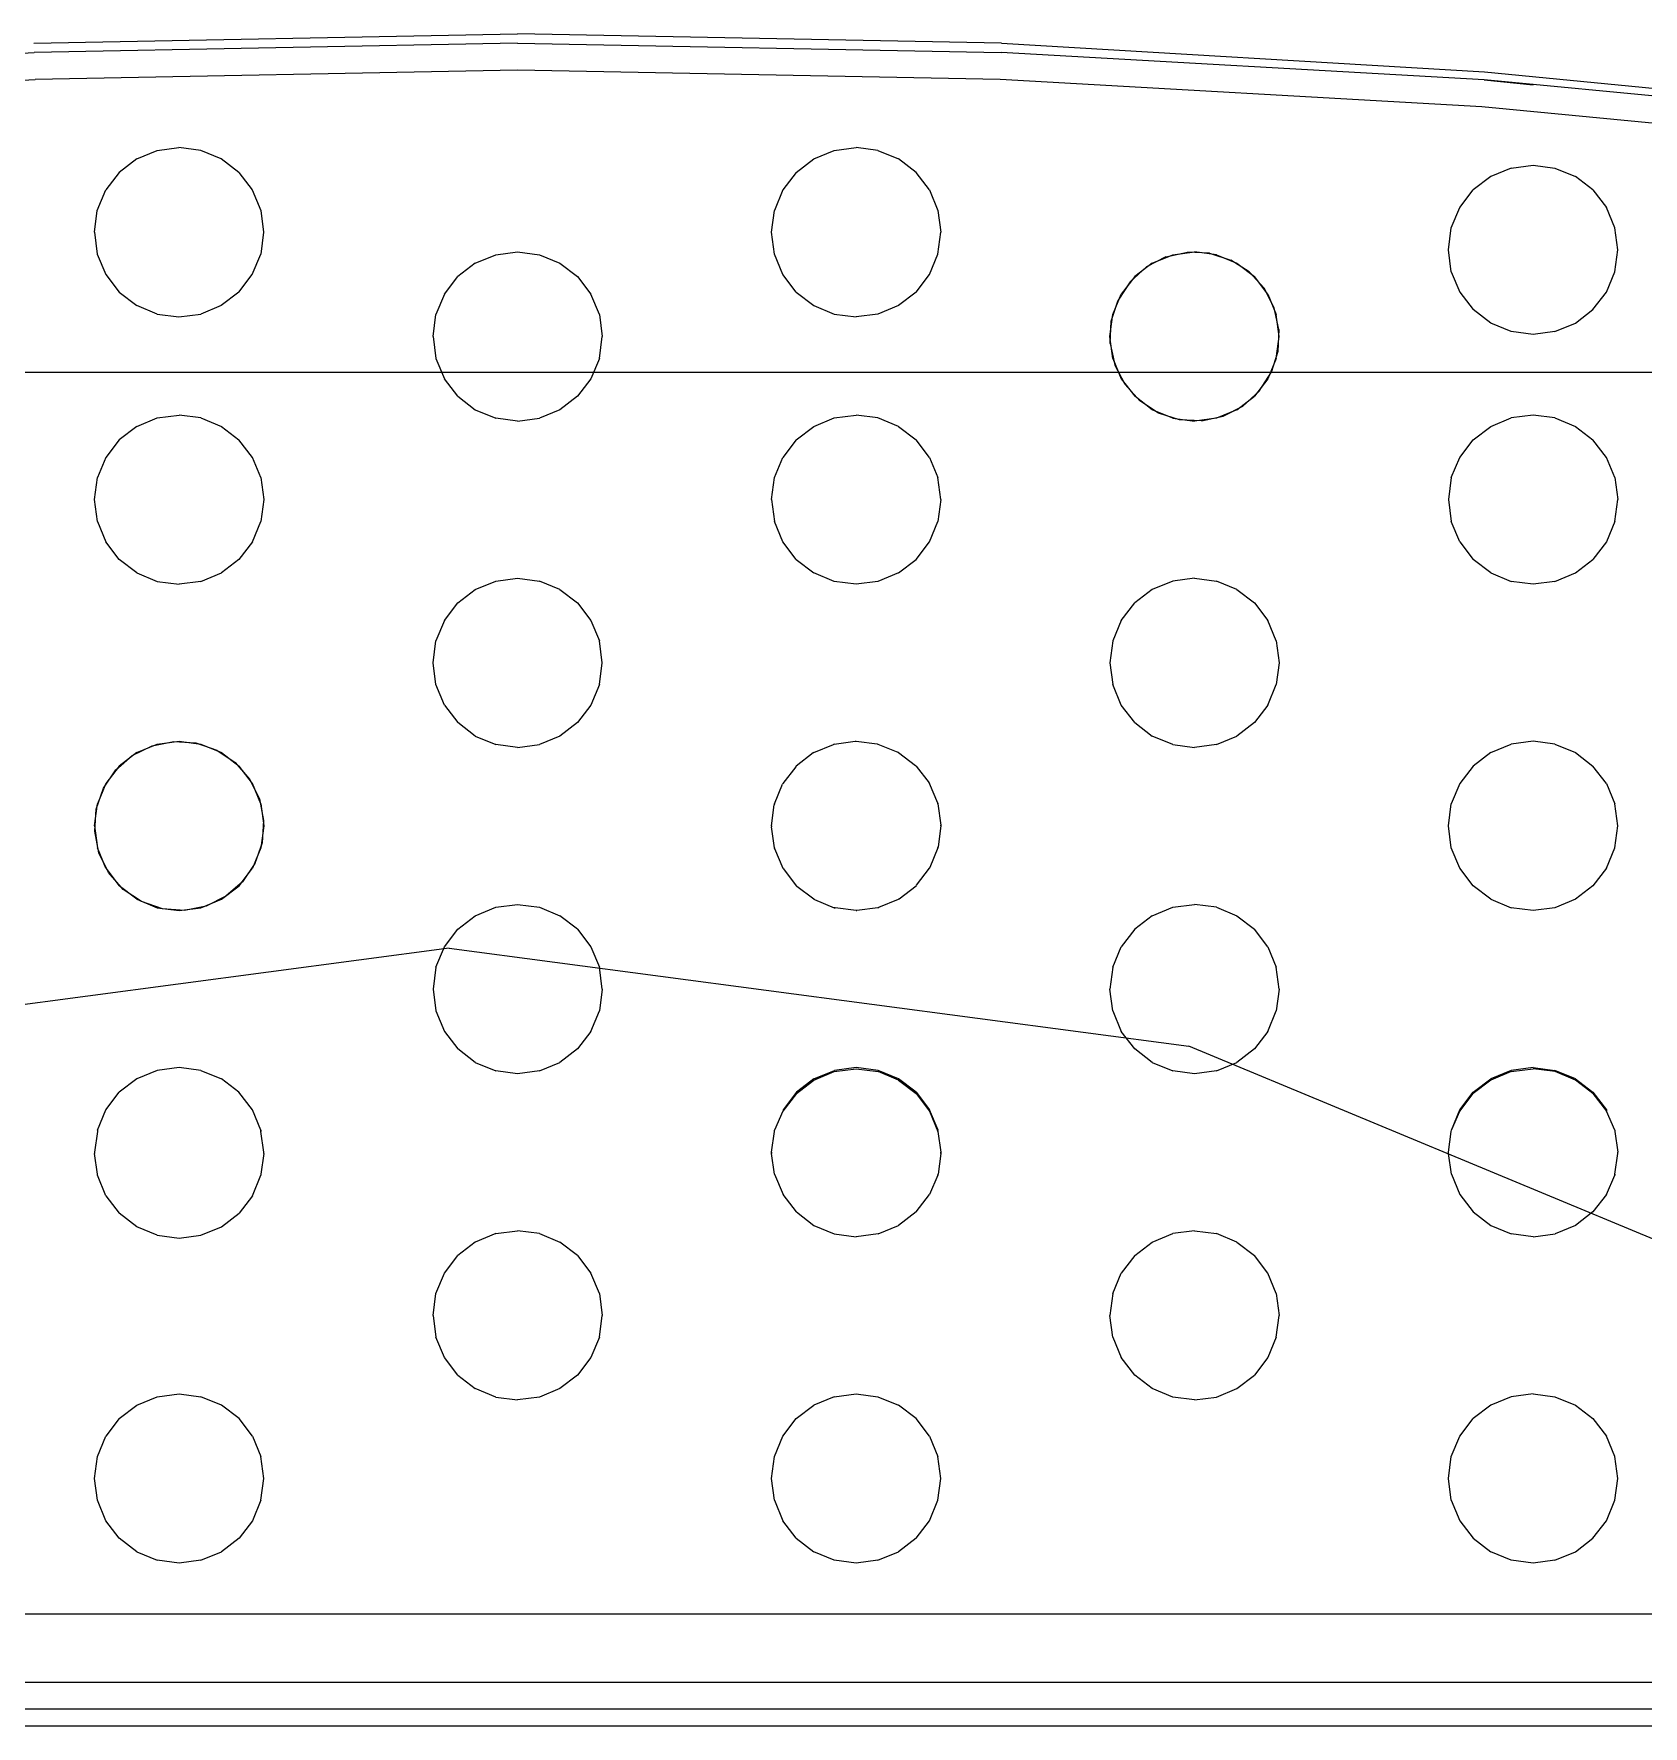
# Model space of a CAD drawing. Header units: inches. Extents: x 0 to 54693, y 0 to 31146.
# Drawn here: x 14880.1 to 14975.2, y 15068.3 to 15168.3 of the extents above; entities that cross this region are included whole.
import ezdxf

# ---------------------------------------------------------------- set-up
doc = ezdxf.new("R2010")
doc.units = ezdxf.units.IN
doc.header["$MEASUREMENT"] = 0
doc.layers.add('Added', color=3, linetype='Continuous')

msp = doc.modelspace()

# ---------------------------------------------------------------- linework, layer by layer
at = {"layer": 'Added', "linetype": 'Continuous', "lineweight": -2, "ltscale": 0.18}
for p, q in [((14880.14, 15167.77), (14908.73, 15168.32)), ((14937.32, 15167.77), (14908.73, 15168.32)), ((14851.63, 15165.6), (14880.16, 15167.22)), ((14908.73, 15167.77), (14880.16, 15167.22)), ((14908.73, 15167.77), (14937.3, 15167.22)), ((14965.84, 15165.6), (14937.3, 15167.22)), ((14937.32, 15167.77), (14965.86, 15166.09)), ((14908.73, 15166.17), (14880.22, 15165.63)), ((14937.24, 15165.63), (14908.73, 15166.17)), ((14965.86, 15166.09), (14994.32, 15163.31)), ((14851.75, 15164.01), (14880.22, 15165.63)), ((14965.71, 15164.01), (14937.24, 15165.63)), ((14965.84, 15165.6), (14968.73, 15165.32)), ((14994.28, 15162.89), (14965.84, 15165.6)), ((14994.1, 15161.31), (14965.71, 15164.01)), ((14886.22, 15160.93), (14887.43, 15161.43)), ((14887.43, 15161.43), (14888.72, 15161.6)), ((14890.02, 15161.43), (14888.72, 15161.6)), ((14891.22, 15160.93), (14890.02, 15161.43)), ((14926.23, 15160.93), (14927.44, 15161.43)), ((14927.44, 15161.43), (14928.73, 15161.6)), ((14930.02, 15161.43), (14928.73, 15161.6)), ((14930.02, 15161.43), (14931.23, 15160.93)), ((14885.19, 15160.13), (14884.39, 15159.1)), ((14886.22, 15160.93), (14885.19, 15160.13)), ((14892.26, 15160.13), (14891.22, 15160.93)), ((14892.26, 15160.13), (14893.05, 15159.1)), ((14925.19, 15160.13), (14924.4, 15159.1)), ((14925.19, 15160.13), (14926.23, 15160.93)), ((14932.27, 15160.13), (14931.23, 15160.93)), ((14933.06, 15159.1), (14932.27, 15160.13)), ((14967.44, 15160.39), (14966.23, 15159.89)), ((14967.44, 15160.39), (14968.73, 15160.56)), ((14968.73, 15160.56), (14970.02, 15160.39)), ((14970.02, 15160.39), (14971.23, 15159.89)), ((14883.89, 15157.89), (14884.39, 15159.1)), ((14893.05, 15159.1), (14893.55, 15157.89)), ((14924.4, 15159.1), (14923.9, 15157.89)), ((14933.06, 15159.1), (14933.56, 15157.89)), ((14964.4, 15158.06), (14965.19, 15159.1)), ((14966.23, 15159.89), (14965.19, 15159.1)), ((14972.27, 15159.1), (14971.23, 15159.89)), ((14972.27, 15159.1), (14973.06, 15158.06)), ((14963.9, 15156.86), (14964.4, 15158.06)), ((14973.56, 15156.86), (14973.06, 15158.06)), ((14883.72, 15156.6), (14883.89, 15157.89)), ((14893.55, 15157.89), (14893.72, 15156.6)), ((14923.73, 15156.6), (14923.9, 15157.89)), ((14933.56, 15157.89), (14933.73, 15156.6)), ((14883.72, 15156.6), (14883.89, 15155.3)), ((14893.72, 15156.6), (14893.55, 15155.3)), ((14923.9, 15155.3), (14923.73, 15156.6)), ((14933.56, 15155.3), (14933.73, 15156.6)), ((14963.73, 15155.56), (14963.9, 15156.86)), ((14973.73, 15155.56), (14973.56, 15156.86)), ((14883.89, 15155.3), (14884.39, 15154.1)), ((14893.05, 15154.1), (14893.55, 15155.3)), ((14906.23, 15154.77), (14907.44, 15155.27)), ((14907.44, 15155.27), (14908.73, 15155.44)), ((14908.73, 15155.44), (14910.02, 15155.27)), ((14910.02, 15155.27), (14911.23, 15154.77)), ((14924.4, 15154.1), (14923.9, 15155.3)), ((14933.06, 15154.1), (14933.56, 15155.3)), ((14947.04, 15155.15), (14945.88, 15154.55)), ((14946.23, 15154.77), (14947.44, 15155.27)), ((14947.04, 15155.15), (14948.32, 15155.43)), ((14947.44, 15155.27), (14948.73, 15155.44)), ((14949.62, 15155.36), (14948.32, 15155.43)), ((14950.02, 15155.27), (14948.73, 15155.44)), ((14949.62, 15155.36), (14950.87, 15154.96)), ((14950.02, 15155.27), (14951.23, 15154.77)), ((14963.9, 15154.27), (14963.73, 15155.56)), ((14973.56, 15154.27), (14973.73, 15155.56)), ((14884.39, 15154.1), (14885.19, 15153.06)), ((14892.26, 15153.06), (14893.05, 15154.1)), ((14906.23, 15154.77), (14905.19, 15153.98)), ((14911.23, 15154.77), (14912.27, 15153.98)), ((14925.19, 15153.06), (14924.4, 15154.1)), ((14932.27, 15153.06), (14933.06, 15154.1)), ((14944.92, 15153.68), (14945.88, 15154.55)), ((14946.23, 15154.77), (14945.19, 15153.98)), ((14951.96, 15154.26), (14950.87, 15154.96)), ((14951.23, 15154.77), (14952.27, 15153.98)), ((14952.84, 15153.29), (14951.96, 15154.26)), ((14963.9, 15154.27), (14964.4, 15153.06)), ((14973.06, 15153.06), (14973.56, 15154.27)), ((14885.19, 15153.06), (14886.22, 15152.27)), ((14892.26, 15153.06), (14891.22, 15152.27)), ((14904.4, 15152.94), (14905.19, 15153.98)), ((14912.27, 15153.98), (14913.06, 15152.94)), ((14925.19, 15153.06), (14926.23, 15152.27)), ((14932.27, 15153.06), (14931.23, 15152.27)), ((14944.92, 15153.68), (14944.21, 15152.58)), ((14945.19, 15153.98), (14944.4, 15152.94)), ((14953.06, 15152.94), (14952.27, 15153.98)), ((14953.44, 15152.13), (14952.84, 15153.29)), ((14964.4, 15153.06), (14965.19, 15152.03)), ((14972.27, 15152.03), (14973.06, 15153.06)), ((14887.43, 15151.77), (14886.22, 15152.27)), ((14891.22, 15152.27), (14890.02, 15151.77)), ((14904.4, 15152.94), (14903.9, 15151.74)), ((14913.56, 15151.74), (14913.06, 15152.94)), ((14926.23, 15152.27), (14927.44, 15151.77)), ((14931.23, 15152.27), (14930.02, 15151.77)), ((14943.81, 15151.34), (14944.21, 15152.58)), ((14943.9, 15151.74), (14944.4, 15152.94)), ((14953.06, 15152.94), (14953.56, 15151.74)), ((14953.71, 15150.85), (14953.44, 15152.13)), ((14966.23, 15151.23), (14965.19, 15152.03)), ((14971.23, 15151.23), (14972.27, 15152.03)), ((14887.43, 15151.77), (14888.72, 15151.6)), ((14888.72, 15151.6), (14890.02, 15151.77)), ((14903.73, 15150.44), (14903.9, 15151.74)), ((14913.56, 15151.74), (14913.73, 15150.44)), ((14927.44, 15151.77), (14928.73, 15151.6)), ((14930.02, 15151.77), (14928.73, 15151.6)), ((14943.73, 15150.44), (14943.9, 15151.74)), ((14943.75, 15150.03), (14943.81, 15151.34)), ((14953.73, 15150.44), (14953.56, 15151.74)), ((14967.44, 15150.73), (14966.23, 15151.23)), ((14970.02, 15150.73), (14971.23, 15151.23)), ((14903.73, 15150.44), (14903.9, 15149.15)), ((14913.56, 15149.15), (14913.73, 15150.44)), ((14943.9, 15149.15), (14943.73, 15150.44)), ((14943.75, 15150.03), (14944.02, 15148.76)), ((14953.56, 15149.15), (14953.73, 15150.44)), ((14953.71, 15150.85), (14953.65, 15149.55)), ((14968.73, 15150.56), (14967.44, 15150.73)), ((14970.02, 15150.73), (14968.73, 15150.56)), ((14903.9, 15149.15), (14904.4, 15147.94)), ((14913.56, 15149.15), (14913.06, 15147.94)), ((14943.9, 15149.15), (14944.4, 15147.94)), ((14953.56, 15149.15), (14953.06, 15147.94)), ((14953.65, 15149.55), (14953.25, 15148.31)), ((15108.73, 15148.32), (14708.73, 15148.32)), ((14944.62, 15147.6), (14944.02, 15148.76)), ((14952.54, 15147.21), (14953.25, 15148.31)), ((14905.19, 15146.91), (14904.4, 15147.94)), ((14913.06, 15147.94), (14912.27, 15146.91)), ((14944.4, 15147.94), (14945.19, 15146.91)), ((14945.5, 15146.63), (14944.62, 15147.6)), ((14951.58, 15146.33), (14952.54, 15147.21)), ((14953.06, 15147.94), (14952.27, 15146.91)), ((14905.19, 15146.91), (14906.23, 15146.11)), ((14906.23, 15146.11), (14907.44, 15145.61)), ((14911.23, 15146.11), (14910.02, 15145.61)), ((14912.27, 15146.91), (14911.23, 15146.11)), ((14946.23, 15146.11), (14945.19, 15146.91)), ((14946.6, 15145.92), (14945.5, 15146.63)), ((14947.44, 15145.61), (14946.23, 15146.11)), ((14951.23, 15146.11), (14950.02, 15145.61)), ((14950.42, 15145.74), (14951.58, 15146.33)), ((14951.23, 15146.11), (14952.27, 15146.91)), ((14886.23, 15145.13), (14885.19, 15144.34)), ((14886.23, 15145.13), (14887.43, 15145.63)), ((14887.43, 15145.63), (14888.73, 15145.8)), ((14890.02, 15145.63), (14888.73, 15145.8)), ((14890.02, 15145.63), (14891.23, 15145.13)), ((14891.23, 15145.13), (14892.26, 15144.34)), ((14908.73, 15145.44), (14907.44, 15145.61)), ((14908.73, 15145.44), (14910.02, 15145.61)), ((14925.19, 15144.34), (14926.23, 15145.13)), ((14926.23, 15145.13), (14927.44, 15145.63)), ((14927.44, 15145.63), (14928.73, 15145.8)), ((14930.02, 15145.63), (14928.73, 15145.8)), ((14931.23, 15145.13), (14930.02, 15145.63)), ((14931.23, 15145.13), (14932.27, 15144.34)), ((14947.84, 15145.52), (14946.6, 15145.92)), ((14947.44, 15145.61), (14948.73, 15145.44)), ((14949.14, 15145.46), (14947.84, 15145.52)), ((14950.02, 15145.61), (14948.73, 15145.44)), ((14949.14, 15145.46), (14950.42, 15145.74)), ((14965.19, 15144.34), (14966.23, 15145.13)), ((14966.23, 15145.13), (14967.44, 15145.63)), ((14968.73, 15145.8), (14967.44, 15145.63)), ((14970.02, 15145.63), (14968.73, 15145.8)), ((14970.02, 15145.63), (14971.23, 15145.13)), ((14971.23, 15145.13), (14972.27, 15144.34)), ((14885.19, 15144.34), (14884.4, 15143.3)), ((14893.06, 15143.3), (14892.26, 15144.34)), ((14925.19, 15144.34), (14924.4, 15143.3)), ((14933.06, 15143.3), (14932.27, 15144.34)), ((14964.4, 15143.3), (14965.19, 15144.34)), ((14973.06, 15143.3), (14972.27, 15144.34)), ((14884.4, 15143.3), (14883.9, 15142.1)), ((14893.56, 15142.1), (14893.06, 15143.3)), ((14923.9, 15142.1), (14924.4, 15143.3)), ((14933.06, 15143.3), (14933.56, 15142.1)), ((14963.9, 15142.1), (14964.4, 15143.3)), ((14973.56, 15142.1), (14973.06, 15143.3)), ((14883.73, 15140.8), (14883.9, 15142.1)), ((14893.56, 15142.1), (14893.73, 15140.8)), ((14923.73, 15140.8), (14923.9, 15142.1)), ((14933.73, 15140.8), (14933.56, 15142.1)), ((14963.9, 15142.1), (14963.73, 15140.8)), ((14973.56, 15142.1), (14973.73, 15140.8)), ((14883.9, 15139.51), (14883.73, 15140.8)), ((14893.73, 15140.8), (14893.56, 15139.51)), ((14923.73, 15140.8), (14923.9, 15139.51)), ((14933.73, 15140.8), (14933.56, 15139.51)), ((14963.73, 15140.8), (14963.9, 15139.51)), ((14973.56, 15139.51), (14973.73, 15140.8)), ((14883.9, 15139.51), (14884.4, 15138.3)), ((14893.06, 15138.3), (14893.56, 15139.51)), ((14924.4, 15138.3), (14923.9, 15139.51)), ((14933.06, 15138.3), (14933.56, 15139.51)), ((14964.4, 15138.3), (14963.9, 15139.51)), ((14973.56, 15139.51), (14973.06, 15138.3)), ((14885.19, 15137.27), (14884.4, 15138.3)), ((14893.06, 15138.3), (14892.26, 15137.27)), ((14925.19, 15137.27), (14924.4, 15138.3)), ((14932.27, 15137.27), (14933.06, 15138.3)), ((14964.4, 15138.3), (14965.19, 15137.27)), ((14973.06, 15138.3), (14972.27, 15137.27)), ((14886.23, 15136.47), (14885.19, 15137.27)), ((14892.26, 15137.27), (14891.23, 15136.47)), ((14925.19, 15137.27), (14926.23, 15136.47)), ((14931.23, 15136.47), (14932.27, 15137.27)), ((14966.23, 15136.47), (14965.19, 15137.27)), ((14971.23, 15136.47), (14972.27, 15137.27)), ((14886.23, 15136.47), (14887.43, 15135.97)), ((14890.02, 15135.97), (14891.23, 15136.47)), ((14907.44, 15135.99), (14908.73, 15136.16)), ((14908.73, 15136.16), (14910.02, 15135.99)), ((14927.44, 15135.97), (14926.23, 15136.47)), ((14931.23, 15136.47), (14930.02, 15135.97)), ((14948.73, 15136.16), (14947.44, 15135.99)), ((14948.73, 15136.16), (14950.02, 15135.99)), ((14966.23, 15136.47), (14967.44, 15135.97)), ((14970.02, 15135.97), (14971.23, 15136.47)), ((14887.43, 15135.97), (14888.73, 15135.8)), ((14890.02, 15135.97), (14888.73, 15135.8)), ((14905.19, 15134.7), (14906.23, 15135.49)), ((14906.23, 15135.49), (14907.44, 15135.99)), ((14911.23, 15135.49), (14910.02, 15135.99)), ((14911.23, 15135.49), (14912.27, 15134.7)), ((14928.73, 15135.8), (14927.44, 15135.97)), ((14930.02, 15135.97), (14928.73, 15135.8)), ((14946.23, 15135.49), (14945.19, 15134.7)), ((14947.44, 15135.99), (14946.23, 15135.49)), ((14951.23, 15135.49), (14950.02, 15135.99)), ((14951.23, 15135.49), (14952.27, 15134.7)), ((14968.73, 15135.8), (14967.44, 15135.97)), ((14970.02, 15135.97), (14968.73, 15135.8)), ((14904.4, 15133.66), (14905.19, 15134.7)), ((14912.27, 15134.7), (14913.06, 15133.66)), ((14944.4, 15133.66), (14945.19, 15134.7)), ((14952.27, 15134.7), (14953.06, 15133.66)), ((14904.4, 15133.66), (14903.9, 15132.46)), ((14913.06, 15133.66), (14913.56, 15132.46)), ((14944.4, 15133.66), (14943.9, 15132.46)), ((14953.56, 15132.46), (14953.06, 15133.66)), ((14903.73, 15131.16), (14903.9, 15132.46)), ((14913.73, 15131.16), (14913.56, 15132.46)), ((14943.9, 15132.46), (14943.73, 15131.16)), ((14953.56, 15132.46), (14953.73, 15131.16)), ((14903.9, 15129.87), (14903.73, 15131.16)), ((14913.56, 15129.87), (14913.73, 15131.16)), ((14943.73, 15131.16), (14943.9, 15129.87)), ((14953.73, 15131.16), (14953.56, 15129.87)), ((14904.4, 15128.66), (14903.9, 15129.87)), ((14913.56, 15129.87), (14913.06, 15128.66)), ((14944.4, 15128.66), (14943.9, 15129.87)), ((14953.06, 15128.66), (14953.56, 15129.87)), ((14904.4, 15128.66), (14905.19, 15127.63)), ((14913.06, 15128.66), (14912.27, 15127.63)), ((14945.19, 15127.63), (14944.4, 15128.66)), ((14953.06, 15128.66), (14952.27, 15127.63)), ((14906.23, 15126.83), (14905.19, 15127.63)), ((14912.27, 15127.63), (14911.23, 15126.83)), ((14945.19, 15127.63), (14946.23, 15126.83)), ((14952.27, 15127.63), (14951.23, 15126.83)), ((14885.96, 15125.69), (14887.13, 15126.26)), ((14886.23, 15125.85), (14887.44, 15126.35)), ((14887.13, 15126.26), (14888.41, 15126.51)), ((14887.44, 15126.35), (14888.73, 15126.52)), ((14888.41, 15126.51), (14889.72, 15126.43)), ((14888.73, 15126.52), (14890.02, 15126.35)), ((14889.72, 15126.43), (14890.95, 15126)), ((14890.02, 15126.35), (14891.23, 15125.85)), ((14890.95, 15126), (14892.04, 15125.27)), ((14906.23, 15126.83), (14907.44, 15126.33)), ((14908.73, 15126.16), (14907.44, 15126.33)), ((14908.73, 15126.16), (14910.02, 15126.33)), ((14911.23, 15126.83), (14910.02, 15126.33)), ((14926.23, 15125.85), (14927.39, 15126.34)), ((14927.44, 15126.35), (14927.39, 15126.34)), ((14927.39, 15126.34), (14927.44, 15126.35)), ((14927.44, 15126.35), (14928.68, 15126.52)), ((14928.68, 15126.52), (14928.73, 15126.52)), ((14928.73, 15126.52), (14929.98, 15126.37)), ((14929.98, 15126.37), (14930.02, 15126.35)), ((14930.02, 15126.35), (14931.19, 15125.88)), ((14947.44, 15126.33), (14946.23, 15126.83)), ((14947.44, 15126.33), (14948.73, 15126.16)), ((14950.02, 15126.33), (14948.73, 15126.16)), ((14950.02, 15126.33), (14951.23, 15126.83)), ((14966.23, 15125.85), (14967.44, 15126.35)), ((14968.73, 15126.52), (14967.44, 15126.35)), ((14970.02, 15126.35), (14968.73, 15126.52)), ((14970.02, 15126.35), (14971.23, 15125.85)), ((14885.19, 15125.06), (14884.4, 15124.02)), ((14884.98, 15124.83), (14885.96, 15125.69)), ((14886.23, 15125.85), (14885.19, 15125.06)), ((14891.23, 15125.85), (14892.27, 15125.06)), ((14892.04, 15125.27), (14892.89, 15124.29)), ((14893.06, 15124.02), (14892.27, 15125.06)), ((14925.16, 15125.02), (14924.4, 15124.02)), ((14925.19, 15125.06), (14925.16, 15125.02)), ((14925.16, 15125.02), (14925.19, 15125.06)), ((14926.19, 15125.83), (14925.19, 15125.06)), ((14926.23, 15125.85), (14926.19, 15125.83)), ((14931.23, 15125.85), (14931.19, 15125.88)), ((14931.19, 15125.88), (14931.23, 15125.85)), ((14931.23, 15125.85), (14932.23, 15125.1)), ((14932.27, 15125.06), (14932.23, 15125.1)), ((14932.23, 15125.1), (14932.27, 15125.06)), ((14932.27, 15125.06), (14933.04, 15124.07)), ((14965.19, 15125.06), (14964.4, 15124.02)), ((14966.23, 15125.85), (14965.19, 15125.06)), ((14971.23, 15125.85), (14972.27, 15125.06)), ((14973.06, 15124.02), (14972.27, 15125.06)), ((14884.4, 15124.02), (14883.9, 15122.82)), ((14884.25, 15123.75), (14884.98, 15124.83)), ((14892.89, 15124.29), (14893.47, 15123.12)), ((14893.56, 15122.82), (14893.06, 15124.02)), ((14924.4, 15124.02), (14924.38, 15123.98)), ((14933.04, 15124.07), (14933.06, 15124.02)), ((14933.55, 15122.87), (14933.06, 15124.02)), ((14964.4, 15124.02), (14963.9, 15122.82)), ((14973.06, 15124.02), (14973.56, 15122.82)), ((14883.83, 15122.51), (14884.25, 15123.75)), ((14893.47, 15123.12), (14893.72, 15121.84)), ((14923.9, 15122.82), (14924.38, 15123.98)), ((14883.73, 15121.52), (14883.9, 15122.82)), ((14883.74, 15121.21), (14883.83, 15122.51)), ((14893.56, 15122.82), (14893.73, 15121.52)), ((14923.73, 15121.52), (14923.89, 15122.77)), ((14923.9, 15122.82), (14923.89, 15122.77)), ((14933.56, 15122.82), (14933.55, 15122.87)), ((14933.55, 15122.87), (14933.56, 15122.82)), ((14933.56, 15122.82), (14933.73, 15121.57)), ((14963.73, 15121.52), (14963.9, 15122.82)), ((14973.73, 15121.52), (14973.56, 15122.82)), ((14883.73, 15121.52), (14883.9, 15120.23)), ((14883.99, 15119.93), (14883.74, 15121.21)), ((14893.73, 15121.52), (14893.56, 15120.23)), ((14893.72, 15121.84), (14893.63, 15120.53)), ((14923.73, 15121.52), (14923.73, 15121.47)), ((14923.9, 15120.23), (14923.73, 15121.47)), ((14933.73, 15121.52), (14933.57, 15120.28)), ((14933.73, 15121.52), (14933.73, 15121.57)), ((14933.73, 15121.57), (14933.73, 15121.52)), ((14963.9, 15120.23), (14963.73, 15121.52)), ((14973.56, 15120.23), (14973.73, 15121.52)), ((14884.4, 15119.02), (14883.9, 15120.23)), ((14893.56, 15120.23), (14893.06, 15119.02)), ((14893.63, 15120.53), (14893.2, 15119.3)), ((14923.9, 15120.23), (14923.91, 15120.18)), ((14923.91, 15120.18), (14923.9, 15120.23)), ((14923.91, 15120.18), (14924.4, 15119.02)), ((14933.56, 15120.23), (14933.09, 15119.07)), ((14933.56, 15120.23), (14933.57, 15120.28)), ((14933.57, 15120.28), (14933.56, 15120.23)), ((14964.4, 15119.02), (14963.9, 15120.23)), ((14973.06, 15119.02), (14973.56, 15120.23)), ((14884.56, 15118.76), (14883.99, 15119.93)), ((14884.4, 15119.02), (14885.19, 15117.99)), ((14892.27, 15117.99), (14893.06, 15119.02)), ((14893.2, 15119.3), (14892.48, 15118.22)), ((14924.43, 15118.98), (14924.4, 15119.02)), ((14932.3, 15118.02), (14933.06, 15119.02)), ((14933.06, 15119.02), (14933.09, 15119.07)), ((14933.09, 15119.07), (14933.06, 15119.02)), ((14965.19, 15117.99), (14964.4, 15119.02)), ((14973.06, 15119.02), (14972.27, 15117.99)), ((14885.42, 15117.77), (14884.56, 15118.76)), ((14892.48, 15118.22), (14891.49, 15117.36)), ((14924.43, 15118.98), (14925.19, 15117.99)), ((14932.27, 15117.99), (14932.3, 15118.02)), ((14886.23, 15117.19), (14885.19, 15117.99)), ((14886.5, 15117.05), (14885.42, 15117.77)), ((14886.23, 15117.19), (14887.44, 15116.69)), ((14887.74, 15116.62), (14886.5, 15117.05)), ((14890.02, 15116.69), (14891.23, 15117.19)), ((14891.49, 15117.36), (14890.32, 15116.78)), ((14891.23, 15117.19), (14892.27, 15117.99)), ((14925.19, 15117.99), (14925.23, 15117.95)), ((14925.23, 15117.95), (14925.19, 15117.99)), ((14926.23, 15117.19), (14925.23, 15117.95)), ((14926.23, 15117.19), (14926.27, 15117.17)), ((14926.27, 15117.17), (14926.23, 15117.19)), ((14926.27, 15117.17), (14927.44, 15116.69)), ((14930.07, 15116.71), (14931.23, 15117.19)), ((14931.23, 15117.19), (14931.27, 15117.22)), ((14931.27, 15117.22), (14931.23, 15117.19)), ((14931.27, 15117.22), (14932.27, 15117.99)), ((14966.23, 15117.19), (14965.19, 15117.99)), ((14966.23, 15117.19), (14967.44, 15116.69)), ((14971.23, 15117.19), (14970.02, 15116.69)), ((14972.27, 15117.99), (14971.23, 15117.19)), ((14887.44, 15116.69), (14888.73, 15116.52)), ((14889.04, 15116.53), (14887.74, 15116.62)), ((14888.73, 15116.52), (14890.02, 15116.69)), ((14890.32, 15116.78), (14889.04, 15116.53)), ((14905.19, 15115.42), (14906.23, 15116.21)), ((14906.23, 15116.21), (14907.44, 15116.71)), ((14907.44, 15116.71), (14908.73, 15116.88)), ((14908.73, 15116.88), (14910.02, 15116.71)), ((14910.02, 15116.71), (14911.23, 15116.21)), ((14912.27, 15115.42), (14911.23, 15116.21)), ((14927.44, 15116.69), (14927.49, 15116.68)), ((14927.49, 15116.68), (14927.44, 15116.69)), ((14928.73, 15116.52), (14927.49, 15116.68)), ((14928.73, 15116.52), (14928.78, 15116.52)), ((14928.78, 15116.52), (14928.73, 15116.52)), ((14930.02, 15116.69), (14928.78, 15116.52)), ((14930.02, 15116.69), (14930.07, 15116.71)), ((14946.23, 15116.21), (14945.19, 15115.42)), ((14946.23, 15116.21), (14947.44, 15116.71)), ((14947.44, 15116.71), (14948.73, 15116.88)), ((14950.02, 15116.71), (14948.73, 15116.88)), ((14950.02, 15116.71), (14951.23, 15116.21)), ((14951.23, 15116.21), (14952.27, 15115.42)), ((14968.73, 15116.52), (14967.44, 15116.69)), ((14970.02, 15116.69), (14968.73, 15116.52)), ((14904.4, 15114.38), (14905.19, 15115.42)), ((14912.27, 15115.42), (14913.06, 15114.38)), ((14945.19, 15115.42), (14944.4, 15114.38)), ((14953.06, 15114.38), (14952.27, 15115.42)), ((14904.68, 15114.29), (14860.97, 15108.51)), ((14903.9, 15113.18), (14904.4, 15114.38)), ((14904.68, 15114.29), (14948.39, 15108.51)), ((14913.06, 15114.38), (14913.56, 15113.18)), ((14943.9, 15113.18), (14944.4, 15114.38)), ((14953.06, 15114.38), (14953.56, 15113.18)), ((14903.9, 15113.18), (14903.73, 15111.88)), ((14913.73, 15111.88), (14913.56, 15113.18)), ((14943.9, 15113.18), (14943.73, 15111.88)), ((14953.73, 15111.88), (14953.56, 15113.18)), ((14903.73, 15111.88), (14903.9, 15110.59)), ((14913.73, 15111.88), (14913.56, 15110.59)), ((14943.9, 15110.59), (14943.73, 15111.88)), ((14953.73, 15111.88), (14953.56, 15110.59)), ((14903.9, 15110.59), (14904.4, 15109.38)), ((14913.06, 15109.38), (14913.56, 15110.59)), ((14943.9, 15110.59), (14944.4, 15109.38)), ((14953.06, 15109.38), (14953.56, 15110.59)), ((14904.4, 15109.38), (14905.19, 15108.35)), ((14913.06, 15109.38), (14912.27, 15108.35)), ((14945.19, 15108.35), (14944.4, 15109.38)), ((14953.06, 15109.38), (14952.27, 15108.35)), ((14906.23, 15107.55), (14905.19, 15108.35)), ((14912.27, 15108.35), (14911.23, 15107.55)), ((14946.23, 15107.55), (14945.19, 15108.35)), ((14989.11, 15091.57), (14948.39, 15108.51)), ((14952.27, 15108.35), (14951.23, 15107.55)), ((14887.43, 15107.07), (14886.23, 15106.57)), ((14888.73, 15107.24), (14887.43, 15107.07)), ((14890.02, 15107.07), (14888.73, 15107.24)), ((14890.02, 15107.07), (14891.23, 15106.57)), ((14906.23, 15107.55), (14907.44, 15107.05)), ((14908.73, 15106.88), (14907.44, 15107.05)), ((14910.02, 15107.05), (14908.73, 15106.88)), ((14910.02, 15107.05), (14911.23, 15107.55)), ((14926.23, 15106.5), (14927.44, 15107)), ((14926.24, 15106.57), (14927.45, 15107.07)), ((14927.44, 15107), (14928.73, 15107.17)), ((14928.74, 15107.24), (14927.45, 15107.07)), ((14928.73, 15107.17), (14930.03, 15107)), ((14930.04, 15107.07), (14928.74, 15107.24)), ((14931.23, 15106.5), (14930.03, 15107)), ((14931.24, 15106.57), (14930.04, 15107.07)), ((14946.23, 15107.55), (14947.44, 15107.05)), ((14948.73, 15106.88), (14947.44, 15107.05)), ((14950.02, 15107.05), (14948.73, 15106.88)), ((14950.02, 15107.05), (14951.23, 15107.55)), ((14967.44, 15107.07), (14966.23, 15106.57)), ((14967.44, 15107), (14966.23, 15106.5)), ((14968.73, 15107.24), (14967.44, 15107.07)), ((14967.44, 15107), (14968.73, 15107.17)), ((14968.73, 15107.24), (14970.02, 15107.07)), ((14970.03, 15107), (14968.73, 15107.17)), ((14971.23, 15106.57), (14970.02, 15107.07)), ((14971.23, 15106.5), (14970.03, 15107)), ((14886.23, 15106.57), (14885.19, 15105.78)), ((14892.26, 15105.78), (14891.23, 15106.57)), ((14925.2, 15105.71), (14926.23, 15106.5)), ((14926.24, 15106.57), (14925.21, 15105.78)), ((14931.23, 15106.5), (14932.27, 15105.71)), ((14932.28, 15105.78), (14931.24, 15106.57)), ((14965.19, 15105.78), (14966.23, 15106.57)), ((14966.23, 15106.5), (14965.2, 15105.71)), ((14971.23, 15106.57), (14972.27, 15105.78)), ((14972.27, 15105.71), (14971.23, 15106.5)), ((14884.4, 15104.74), (14885.19, 15105.78)), ((14893.06, 15104.74), (14892.26, 15105.78)), ((14925.2, 15105.71), (14924.4, 15104.67)), ((14925.21, 15105.78), (14924.41, 15104.74)), ((14932.27, 15105.71), (14933.06, 15104.67)), ((14932.28, 15105.78), (14933.07, 15104.74)), ((14964.4, 15104.74), (14965.19, 15105.78)), ((14964.4, 15104.67), (14965.2, 15105.71)), ((14972.27, 15105.78), (14973.06, 15104.74)), ((14972.27, 15105.71), (14973.06, 15104.67)), ((14883.9, 15103.54), (14884.4, 15104.74)), ((14893.56, 15103.54), (14893.06, 15104.74)), ((14924.4, 15104.67), (14923.91, 15103.54)), ((14924.41, 15104.74), (14924.4, 15104.67)), ((14933.06, 15104.67), (14933.56, 15103.47)), ((14933.57, 15103.54), (14933.07, 15104.74)), ((14963.91, 15103.54), (14964.4, 15104.74)), ((14963.91, 15103.54), (14964.4, 15104.67)), ((14973.06, 15104.74), (14973.06, 15104.67)), ((14973.56, 15103.54), (14973.06, 15104.67)), ((14883.9, 15103.47), (14883.73, 15102.24)), ((14883.9, 15103.54), (14883.9, 15103.47)), ((14893.56, 15103.47), (14893.56, 15103.54)), ((14893.56, 15103.54), (14893.56, 15103.47)), ((14893.73, 15102.24), (14893.56, 15103.47)), ((14923.74, 15102.24), (14923.9, 15103.47)), ((14923.9, 15103.47), (14923.91, 15103.54)), ((14933.56, 15103.47), (14933.57, 15103.54)), ((14933.56, 15103.47), (14933.74, 15102.24)), ((14963.74, 15102.24), (14963.9, 15103.47)), ((14963.9, 15103.47), (14963.91, 15103.54)), ((14973.56, 15103.54), (14973.56, 15103.47)), ((14973.56, 15103.47), (14973.74, 15102.24)), ((14883.73, 15102.24), (14883.73, 15102.17)), ((14883.9, 15100.95), (14883.73, 15102.17)), ((14893.73, 15102.17), (14893.56, 15100.95)), ((14893.73, 15102.17), (14893.73, 15102.24)), ((14923.74, 15102.24), (14923.73, 15102.17)), ((14923.73, 15102.17), (14923.74, 15102.24)), ((14923.91, 15100.95), (14923.73, 15102.17)), ((14933.73, 15102.17), (14933.57, 15100.95)), ((14933.73, 15102.17), (14933.74, 15102.24)), ((14933.74, 15102.24), (14933.73, 15102.17)), ((14963.73, 15102.17), (14963.74, 15102.24)), ((14963.91, 15100.95), (14963.73, 15102.17)), ((14973.57, 15100.95), (14973.73, 15102.17)), ((14973.73, 15102.17), (14973.74, 15102.24)), ((14883.9, 15100.88), (14883.9, 15100.95)), ((14884.4, 15099.67), (14883.9, 15100.88)), ((14893.06, 15099.67), (14893.56, 15100.88)), ((14893.56, 15100.95), (14893.56, 15100.88)), ((14923.91, 15100.95), (14924.41, 15099.74)), ((14933.56, 15100.88), (14933.07, 15099.74)), ((14933.56, 15100.88), (14933.57, 15100.95)), ((14963.91, 15100.95), (14964.41, 15099.74)), ((14973.07, 15099.74), (14973.56, 15100.88)), ((14973.56, 15100.88), (14973.57, 15100.95)), ((14973.57, 15100.95), (14973.56, 15100.88)), ((14884.4, 15099.67), (14885.19, 15098.64)), ((14893.06, 15099.67), (14892.27, 15098.64)), ((14925.2, 15098.71), (14924.41, 15099.74)), ((14932.27, 15098.71), (14933.07, 15099.74)), ((14964.41, 15099.74), (14965.2, 15098.71)), ((14973.07, 15099.74), (14972.27, 15098.71)), ((14886.23, 15097.84), (14885.19, 15098.64)), ((14891.23, 15097.84), (14892.27, 15098.64)), ((14925.2, 15098.71), (14926.24, 15097.91)), ((14932.27, 15098.71), (14931.24, 15097.91)), ((14965.2, 15098.71), (14966.24, 15097.91)), ((14972.27, 15098.71), (14971.24, 15097.91)), ((14887.44, 15097.34), (14886.23, 15097.84)), ((14887.44, 15097.34), (14888.73, 15097.17)), ((14888.73, 15097.17), (14890.02, 15097.34)), ((14890.02, 15097.34), (14891.23, 15097.84)), ((14907.44, 15097.43), (14906.23, 15096.93)), ((14907.44, 15097.43), (14908.73, 15097.6)), ((14910.02, 15097.43), (14908.73, 15097.6)), ((14910.02, 15097.43), (14911.23, 15096.93)), ((14926.24, 15097.91), (14927.44, 15097.41)), ((14927.44, 15097.41), (14928.74, 15097.24)), ((14930.03, 15097.41), (14928.74, 15097.24)), ((14930.03, 15097.41), (14931.24, 15097.91)), ((14946.23, 15096.93), (14947.44, 15097.43)), ((14948.73, 15097.6), (14947.44, 15097.43)), ((14948.73, 15097.6), (14950.02, 15097.43)), ((14951.23, 15096.93), (14950.02, 15097.43)), ((14966.24, 15097.91), (14967.44, 15097.41)), ((14968.74, 15097.24), (14967.44, 15097.41)), ((14968.74, 15097.24), (14970.03, 15097.41)), ((14971.24, 15097.91), (14970.03, 15097.41)), ((14904.4, 15095.1), (14905.19, 15096.14)), ((14906.23, 15096.93), (14905.19, 15096.14)), ((14912.27, 15096.14), (14911.23, 15096.93)), ((14912.27, 15096.14), (14913.06, 15095.1)), ((14945.19, 15096.14), (14944.4, 15095.1)), ((14945.19, 15096.14), (14946.23, 15096.93)), ((14951.23, 15096.93), (14952.27, 15096.14)), ((14953.06, 15095.1), (14952.27, 15096.14)), ((14903.9, 15093.9), (14904.4, 15095.1)), ((14913.56, 15093.9), (14913.06, 15095.1)), ((14943.9, 15093.9), (14944.4, 15095.1)), ((14953.56, 15093.9), (14953.06, 15095.1)), ((14903.73, 15092.6), (14903.9, 15093.9)), ((14913.56, 15093.9), (14913.73, 15092.6)), ((14943.9, 15093.9), (14943.73, 15092.6)), ((14953.56, 15093.9), (14953.73, 15092.6)), ((14903.73, 15092.6), (14903.9, 15091.31)), ((14913.56, 15091.31), (14913.73, 15092.6)), ((14943.9, 15091.31), (14943.73, 15092.6)), ((14953.56, 15091.31), (14953.73, 15092.6)), ((14904.4, 15090.1), (14903.9, 15091.31)), ((14913.56, 15091.31), (14913.06, 15090.1)), ((14943.9, 15091.31), (14944.4, 15090.1)), ((14953.56, 15091.31), (14953.06, 15090.1)), ((14905.19, 15089.07), (14904.4, 15090.1)), ((14913.06, 15090.1), (14912.27, 15089.07)), ((14945.19, 15089.07), (14944.4, 15090.1)), ((14953.06, 15090.1), (14952.27, 15089.07)), ((14905.19, 15089.07), (14906.23, 15088.27)), ((14912.27, 15089.07), (14911.23, 15088.27)), ((14946.23, 15088.27), (14945.19, 15089.07)), ((14951.23, 15088.27), (14952.27, 15089.07)), ((14907.44, 15087.77), (14906.23, 15088.27)), ((14911.23, 15088.27), (14910.02, 15087.77)), ((14947.44, 15087.77), (14946.23, 15088.27)), ((14950.02, 15087.77), (14951.23, 15088.27)), ((14885.19, 15086.5), (14886.23, 15087.29)), ((14886.23, 15087.29), (14887.44, 15087.79)), ((14887.44, 15087.79), (14888.73, 15087.96)), ((14888.73, 15087.96), (14890.02, 15087.79)), ((14891.23, 15087.29), (14890.02, 15087.79)), ((14892.27, 15086.5), (14891.23, 15087.29)), ((14907.44, 15087.77), (14908.73, 15087.6)), ((14910.02, 15087.77), (14908.73, 15087.6)), ((14925.19, 15086.5), (14926.23, 15087.29)), ((14927.44, 15087.79), (14926.23, 15087.29)), ((14927.44, 15087.79), (14928.73, 15087.96)), ((14928.73, 15087.96), (14930.02, 15087.79)), ((14930.02, 15087.79), (14931.23, 15087.29)), ((14932.27, 15086.5), (14931.23, 15087.29)), ((14948.73, 15087.6), (14947.44, 15087.77)), ((14948.73, 15087.6), (14950.02, 15087.77)), ((14966.23, 15087.29), (14965.19, 15086.5)), ((14967.44, 15087.79), (14966.23, 15087.29)), ((14968.73, 15087.96), (14967.44, 15087.79)), ((14968.73, 15087.96), (14970.02, 15087.79)), ((14970.02, 15087.79), (14971.23, 15087.29)), ((14971.23, 15087.29), (14972.27, 15086.5)), ((14885.19, 15086.5), (14884.4, 15085.46)), ((14893.06, 15085.46), (14892.27, 15086.5)), ((14924.4, 15085.46), (14925.19, 15086.5)), ((14933.06, 15085.46), (14932.27, 15086.5)), ((14964.4, 15085.46), (14965.19, 15086.5)), ((14972.27, 15086.5), (14973.06, 15085.46)), ((14883.9, 15084.26), (14884.4, 15085.46)), ((14893.06, 15085.46), (14893.56, 15084.26)), ((14923.9, 15084.26), (14924.4, 15085.46)), ((14933.06, 15085.46), (14933.56, 15084.26)), ((14963.9, 15084.26), (14964.4, 15085.46)), ((14973.56, 15084.26), (14973.06, 15085.46)), ((14883.73, 15082.96), (14883.9, 15084.26)), ((14893.73, 15082.96), (14893.56, 15084.26)), ((14923.73, 15082.96), (14923.9, 15084.26)), ((14933.73, 15082.96), (14933.56, 15084.26)), ((14963.73, 15082.96), (14963.9, 15084.26)), ((14973.73, 15082.96), (14973.56, 15084.26)), ((14883.9, 15081.67), (14883.73, 15082.96)), ((14893.56, 15081.67), (14893.73, 15082.96)), ((14923.9, 15081.67), (14923.73, 15082.96)), ((14933.56, 15081.67), (14933.73, 15082.96)), ((14963.9, 15081.67), (14963.73, 15082.96)), ((14973.56, 15081.67), (14973.73, 15082.96)), ((14884.4, 15080.46), (14883.9, 15081.67)), ((14893.56, 15081.67), (14893.06, 15080.46)), ((14923.9, 15081.67), (14924.4, 15080.46)), ((14933.06, 15080.46), (14933.56, 15081.67)), ((14963.9, 15081.67), (14964.4, 15080.46)), ((14973.06, 15080.46), (14973.56, 15081.67)), ((14885.19, 15079.43), (14884.4, 15080.46)), ((14893.06, 15080.46), (14892.27, 15079.43)), ((14925.19, 15079.43), (14924.4, 15080.46)), ((14932.27, 15079.43), (14933.06, 15080.46)), ((14964.4, 15080.46), (14965.19, 15079.43)), ((14972.27, 15079.43), (14973.06, 15080.46)), ((14886.23, 15078.63), (14885.19, 15079.43)), ((14892.27, 15079.43), (14891.23, 15078.63)), ((14925.19, 15079.43), (14926.23, 15078.63)), ((14932.27, 15079.43), (14931.23, 15078.63)), ((14965.19, 15079.43), (14966.23, 15078.63)), ((14971.23, 15078.63), (14972.27, 15079.43)), ((14886.23, 15078.63), (14887.44, 15078.14)), ((14888.73, 15077.96), (14887.44, 15078.14)), ((14890.02, 15078.14), (14888.73, 15077.96)), ((14890.02, 15078.14), (14891.23, 15078.63)), ((14927.44, 15078.14), (14926.23, 15078.63)), ((14928.73, 15077.96), (14927.44, 15078.14)), ((14930.02, 15078.14), (14928.73, 15077.96)), ((14930.02, 15078.14), (14931.23, 15078.63)), ((14967.44, 15078.14), (14966.23, 15078.63)), ((14968.73, 15077.96), (14967.44, 15078.14)), ((14970.02, 15078.14), (14968.73, 15077.96)), ((14970.02, 15078.14), (14971.23, 15078.63)), ((14754.36, 15074.96), (15063.1, 15074.96)), ((14750.33, 15070.92), (15067.14, 15070.92)), ((15068.73, 15069.32), (14748.73, 15069.32)), ((15078.73, 15068.32), (14738.73, 15068.32))]:
    msp.add_line(p, q, dxfattribs=at)

doc.saveas('drawing.dxf')
